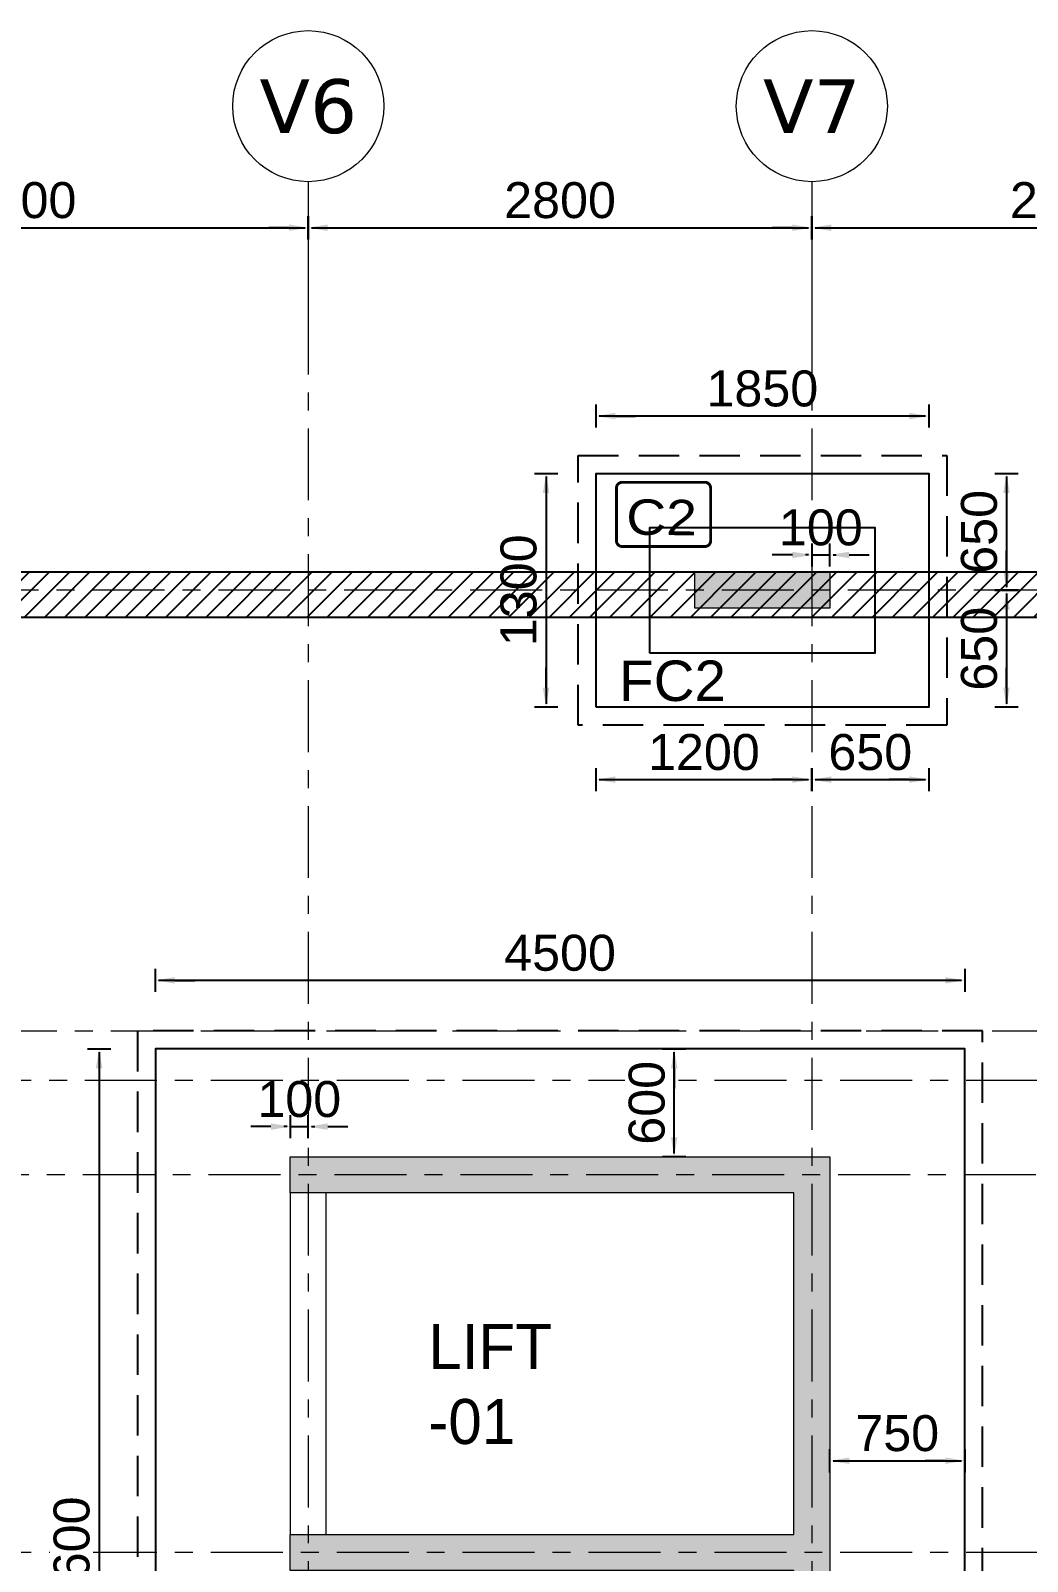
# Model space of a CAD drawing. Extents: x 1878645 to 3043969, y -1160829 to -603973.
# Drawn here: x 2124762 to 2130305, y -654417 to -645905 of the extents above; entities that cross this region are included whole.
import ezdxf
from ezdxf.enums import TextEntityAlignment as Align

# ---------------------------------------------------------------- set-up
doc = ezdxf.new("R2010")
doc.units = 0
doc.header["$LTSCALE"] = 100
doc.header["$PDMODE"] = 66
doc.linetypes.add('Grids', pattern=[7, 4, -1, 1, -1])
doc.linetypes.add('SCHidden', pattern=[0.375, 0.25, -0.125])
doc.layers.get('Defpoints').update_dxf_attribs({"lineweight": 0})
for name, color, linetype in [('A-ANNO-TEXT', 8, 'Continuous'), ('A-DIMN-100', 5, 'Continuous'), ('COMMENTS', 30, 'Continuous'), ('Dim', 3, 'Continuous'), ('Footing', 5, 'Continuous'), ('Footing Nos', 4, 'Continuous'), ('PCC', 2, 'Continuous'), ('RETAIN-WALL', 1, 'Continuous')]:
    doc.layers.add(name, color=color, linetype=linetype)
for name, color, linetype, lineweight in [('A-GRID', 8, 'Grids', 0), ('A-GRID-TAG', 3, 'Continuous', 0), ('A-WALL-BRCK', 7, 'Continuous', 0), ('ECO COL', 6, 'Continuous', 0), ('Eco_  CNO', 7, 'Continuous', 25)]:
    doc.layers.add(name, color=color, linetype=linetype, lineweight=lineweight)
doc.styles.add('ARIAL', font='arial.ttf')
doc.styles.add('DIM-1', font='ARIALN.TTF')
doc.styles.add('ITA', font='simplex.shx')
doc.styles.add('SC-BBS1', font='SansSerif')
doc.styles.get("Standard").update_dxf_attribs({"font": 'verdana.ttf'})
doc.dimstyles.new('A-150-DIM-EXT_MAIN(FT)', dxfattribs={"dimscale": 0, "dimtxt": 200, "dimasz": 18, "dimexe": 100, "dimexo": 100, "dimgap": 50, "dimtad": 1, "dimdec": 0, "dimdsep": 46, "dimtxsty": 'ARIAL', "dimblk": 'A3', "dimcen": 0.025, "dimse1": 1, "dimse2": 1, "dimclrd": 256, "dimclre": 256, "dimclrt": 7, "dimazin": 2, "dimtfac": 1, "dimtdec": 0, "dimtix": 1, "dimtmove": 2, "dimatfit": 3, "dimldrblk": 'WSA-DOT-100', "dimfxl": 1, "dimtolj": 1, "dimtzin": 0, "dimarcsym": 0})

# ---------------------------------------------------------------- blocks, each defined once
blk = doc.blocks.new('*U14')
at = {"layer": 'A-GRID-TAG', "color": 8, "linetype": 'Grids', "lineweight": 15}
for p, q in [((0, 8), (0, 4)), ((0, 4), (0, 0))]:
    blk.add_line(p, q, dxfattribs=at)
at = {"layer": 'A-GRID-TAG', "linetype": 'Continuous'}
blk.add_circle((0, 13), 5, dxfattribs=at)
at = {"layer": 'A-GRID-TAG', "color": 7}
blk.add_attdef('GN', text='', height=4, dxfattribs=at).set_placement((0, 13), align=Align.MIDDLE_CENTER)
blk = doc.blocks.new('A2')
at = {"layer": 'Dim', "linetype": 'ByBlock', "lineweight": -2, "extrusion": (0, 0, -1)}
blk.add_lwpolyline([(6, 0), (12.2, 0)], dxfattribs=at)
blk.add_solid([(6, -1), (0, 0), (6, 1)], dxfattribs=at)
blk = doc.blocks.new('A3')
at = {"layer": 'Dim', "linetype": 'ByBlock', "lineweight": -2}
blk.add_line((0, 3.59), (0, -3.59), dxfattribs=at)
blk.add_blockref('A2', (0, 0), dxfattribs=at)
blk = doc.blocks.new('*D456')
at = {"layer": 'Defpoints', "color": 0, "transparency": 16777216}
for p in [(2129206, -648821), (2129106, -648917.1), (2129206, -648917.1)]:
    blk.add_point(p, dxfattribs=at)
at = {"layer": 'Dim', "lineweight": -2, "transparency": 16777216}
for p, q in [((2129088, -648821), (2129070, -648821)), ((2129106, -648821), (2129206, -648821)), ((2129224, -648821), (2129242, -648821))]:
    blk.add_line(p, q, dxfattribs=at)
at = {"layer": 'Dim', "lineweight": -2, "transparency": 16777216, "xscale": 18, "yscale": 18, "zscale": 18}
blk.add_blockref('A3', (2129106, -648821), dxfattribs=at)
at = {"layer": 'Dim', "lineweight": -2, "transparency": 16777216, "xscale": 18, "yscale": 18, "zscale": 18, "rotation": 180}
blk.add_blockref('A3', (2129206, -648821), dxfattribs=at)
at = {"layer": 'Dim', "color": 7, "transparency": 16777216, "insert": (2129156, -648668.9), "char_height": 200, "attachment_point": 5, "style": 'ARIAL'}
blk.add_mtext('\\A1;100', dxfattribs=at)
blk = doc.blocks.new('WSA-DOT-100')
at = {"layer": 'A-DIMN-100', "color": 5}
for p, q in [((0, -200), (0, 200)), ((-200, 0), (200, 0))]:
    blk.add_line(p, q, dxfattribs=at)
at = {"layer": 'A-DIMN-100', "color": 1, "const_width": 60}
blk.add_lwpolyline([(-30, 0, 1), (30, 0, 1)], format="xyb", close=True, dxfattribs=at)
blk = doc.blocks.new('*D419')
at = {"layer": 'Defpoints', "color": 0, "transparency": 16777216}
for p in [(2123106, -646689.8), (2126306, -646703.8), (2126306, -647001.2)]:
    blk.add_point(p, dxfattribs=at)
at = {"layer": 'Dim', "lineweight": -2, "transparency": 16777216}
blk.add_line((2123124, -647001.2), (2126288, -647001.2), dxfattribs=at)
at = {"layer": 'Dim', "lineweight": -2, "transparency": 16777216, "xscale": 18, "yscale": 18, "zscale": 18, "rotation": 180}
blk.add_blockref('A3', (2123106, -647001.2), dxfattribs=at)
at = {"layer": 'Dim', "lineweight": -2, "transparency": 16777216, "xscale": 18, "yscale": 18, "zscale": 18}
blk.add_blockref('A3', (2126306, -647001.2), dxfattribs=at)
at = {"layer": 'Dim', "color": 7, "transparency": 16777216, "insert": (2124706, -646849), "char_height": 200, "attachment_point": 5, "style": 'ARIAL'}
blk.add_mtext('\\A1;3200', dxfattribs=at)
blk = doc.blocks.new('*D420')
at = {"layer": 'Defpoints', "color": 0, "transparency": 16777216}
for p in [(2126306, -646703.8), (2129106, -646703.8), (2129106, -647001.2)]:
    blk.add_point(p, dxfattribs=at)
at = {"layer": 'Dim', "lineweight": -2, "transparency": 16777216}
blk.add_line((2126324, -647001.2), (2129088, -647001.2), dxfattribs=at)
at = {"layer": 'Dim', "lineweight": -2, "transparency": 16777216, "xscale": 18, "yscale": 18, "zscale": 18, "rotation": 180}
blk.add_blockref('A3', (2126306, -647001.2), dxfattribs=at)
at = {"layer": 'Dim', "lineweight": -2, "transparency": 16777216, "xscale": 18, "yscale": 18, "zscale": 18}
blk.add_blockref('A3', (2129106, -647001.2), dxfattribs=at)
at = {"layer": 'Dim', "color": 7, "transparency": 16777216, "insert": (2127706, -646849), "char_height": 200, "attachment_point": 5, "style": 'ARIAL'}
blk.add_mtext('\\A1;2800', dxfattribs=at)
blk = doc.blocks.new('*D421')
at = {"layer": 'Defpoints', "color": 0, "transparency": 16777216}
for p in [(2129106, -646703.8), (2131931, -646720.1), (2131931, -647001.2)]:
    blk.add_point(p, dxfattribs=at)
at = {"layer": 'Dim', "lineweight": -2, "transparency": 16777216}
blk.add_line((2129124, -647001.2), (2131913, -647001.2), dxfattribs=at)
at = {"layer": 'Dim', "lineweight": -2, "transparency": 16777216, "xscale": 18, "yscale": 18, "zscale": 18, "rotation": 180}
blk.add_blockref('A3', (2129106, -647001.2), dxfattribs=at)
at = {"layer": 'Dim', "lineweight": -2, "transparency": 16777216, "xscale": 18, "yscale": 18, "zscale": 18}
blk.add_blockref('A3', (2131931, -647001.2), dxfattribs=at)
at = {"layer": 'Dim', "color": 7, "transparency": 16777216, "insert": (2130518.5, -646849), "char_height": 200, "attachment_point": 5, "style": 'ARIAL'}
blk.add_mtext('\\A1;2825', dxfattribs=at)
blk = doc.blocks.new('Co')
at = {"const_width": 0.75}
blk.add_lwpolyline([(-12.57, -7.17), (-12.57, 6.59, -0.414214), (-11.07, 8.09), (10.51, 8.09, -0.414214), (12.01, 6.59), (12.01, -7.17, -0.414214), (10.51, -8.67), (-11.07, -8.67, -0.414214)], format="xyb", close=True, dxfattribs=at)
at = {"style": 'ITA', "width": 0.669972}
blk.add_attdef('COL', text='', height=10.5, rotation=0.638, dxfattribs=at).set_placement((-9.93, -5.51), (8.49, -5.3), align=Align.FIT)
blk = doc.blocks.new('*D529')
at = {"layer": 'Defpoints', "color": 0, "transparency": 16777216}
for p in [(2125456, -651186.4), (2125456, -651567.4), (2129956, -651567.4)]:
    blk.add_point(p, dxfattribs=at)
at = {"layer": 'Dim', "lineweight": -2, "transparency": 16777216}
blk.add_line((2129938, -651186.4), (2125474, -651186.4), dxfattribs=at)
at = {"layer": 'Dim', "lineweight": -2, "transparency": 16777216, "xscale": 18, "yscale": 18, "zscale": 18, "rotation": 180}
blk.add_blockref('A3', (2125456, -651186.4), dxfattribs=at)
at = {"layer": 'Dim', "lineweight": -2, "transparency": 16777216, "xscale": 18, "yscale": 18, "zscale": 18}
blk.add_blockref('A3', (2129956, -651186.4), dxfattribs=at)
at = {"layer": 'Dim', "color": 7, "transparency": 16777216, "insert": (2127706, -651034.3), "char_height": 200, "attachment_point": 5, "style": 'ARIAL', "bg_fill": 3, "box_fill_scale": 1.1, "bg_fill_color": 257, "bg_fill_transparency": 0}
blk.add_mtext('\\A1;4500', dxfattribs=at)
blk = doc.blocks.new('*D530')
at = {"layer": 'Defpoints', "color": 0, "transparency": 16777216}
for p in [(2125456, -651567.4), (2125143, -657167.4), (2125456, -657167.4)]:
    blk.add_point(p, dxfattribs=at)
at = {"layer": 'Dim', "lineweight": -2, "transparency": 16777216}
blk.add_line((2125143, -651585.4), (2125143, -657149.4), dxfattribs=at)
at = {"layer": 'Dim', "lineweight": -2, "transparency": 16777216, "xscale": 18, "yscale": 18, "zscale": 18}
for p, rotation in [((2125143, -651567.4), 90), ((2125143, -657167.4), 270)]:
    blk.add_blockref('A3', p, dxfattribs=dict(at, rotation=rotation))
at = {"layer": 'Dim', "color": 7, "transparency": 16777216, "insert": (2124990.9, -654367.4), "char_height": 200, "attachment_point": 5, "rotation": 90, "style": 'ARIAL', "bg_fill": 3, "box_fill_scale": 1.1, "bg_fill_color": 257, "bg_fill_transparency": 0}
blk.add_mtext('\\A1;5600', dxfattribs=at)
blk = doc.blocks.new('*D554')
at = {"layer": 'Defpoints', "color": 0, "transparency": 16777216}
for p in [(2127906, -648048.3), (2127906, -648367.4), (2129756, -648367.4)]:
    blk.add_point(p, dxfattribs=at)
at = {"layer": 'Dim', "lineweight": -2, "transparency": 16777216}
blk.add_line((2129738, -648048.3), (2127924, -648048.3), dxfattribs=at)
at = {"layer": 'Dim', "lineweight": -2, "transparency": 16777216, "xscale": 18, "yscale": 18, "zscale": 18, "rotation": 180}
blk.add_blockref('A3', (2127906, -648048.3), dxfattribs=at)
at = {"layer": 'Dim', "lineweight": -2, "transparency": 16777216, "xscale": 18, "yscale": 18, "zscale": 18}
blk.add_blockref('A3', (2129756, -648048.3), dxfattribs=at)
at = {"layer": 'Dim', "color": 7, "transparency": 16777216, "insert": (2128831, -647896.2), "char_height": 200, "attachment_point": 5, "style": 'ARIAL'}
blk.add_mtext('\\A1;1850', dxfattribs=at)
blk = doc.blocks.new('*D555')
at = {"layer": 'Defpoints', "color": 0, "transparency": 16777216}
for p in [(2127906, -648367.4), (2127628.4, -649667.4), (2127906, -649667.4)]:
    blk.add_point(p, dxfattribs=at)
at = {"layer": 'Dim', "lineweight": -2, "transparency": 16777216}
blk.add_line((2127628.4, -648385.4), (2127628.4, -649649.4), dxfattribs=at)
at = {"layer": 'Dim', "lineweight": -2, "transparency": 16777216, "xscale": 18, "yscale": 18, "zscale": 18}
for p, rotation in [((2127628.4, -648367.4), 90), ((2127628.4, -649667.4), 270)]:
    blk.add_blockref('A3', p, dxfattribs=dict(at, rotation=rotation))
at = {"layer": 'Dim', "color": 7, "transparency": 16777216, "insert": (2127476.2, -649017.4), "char_height": 200, "attachment_point": 5, "rotation": 90, "style": 'ARIAL'}
blk.add_mtext('\\A1;1300', dxfattribs=at)
blk = doc.blocks.new('*D556')
at = {"layer": 'Defpoints', "color": 0, "transparency": 16777216}
for p in [(2129756, -648367.4), (2129756, -649017.5), (2130188.8, -649017.5)]:
    blk.add_point(p, dxfattribs=at)
at = {"layer": 'Dim', "lineweight": -2, "transparency": 16777216}
blk.add_line((2130188.8, -648385.4), (2130188.8, -648999.5), dxfattribs=at)
at = {"layer": 'Dim', "lineweight": -2, "transparency": 16777216, "xscale": 18, "yscale": 18, "zscale": 18}
for p, rotation in [((2130188.8, -648367.4), 90), ((2130188.8, -649017.5), 270)]:
    blk.add_blockref('A3', p, dxfattribs=dict(at, rotation=rotation))
at = {"layer": 'Dim', "color": 7, "transparency": 16777216, "insert": (2130036.7, -648692.4), "char_height": 200, "attachment_point": 5, "rotation": 90, "style": 'ARIAL'}
blk.add_mtext('\\A1;650', dxfattribs=at)
blk = doc.blocks.new('*D557')
at = {"layer": 'Defpoints', "color": 0, "transparency": 16777216}
for p in [(2129756, -649017.5), (2129756, -649667.4), (2130188.8, -649667.4)]:
    blk.add_point(p, dxfattribs=at)
at = {"layer": 'Dim', "lineweight": -2, "transparency": 16777216}
blk.add_line((2130188.8, -649035.5), (2130188.8, -649649.4), dxfattribs=at)
at = {"layer": 'Dim', "lineweight": -2, "transparency": 16777216, "xscale": 18, "yscale": 18, "zscale": 18}
for p, rotation in [((2130188.8, -649017.5), 90), ((2130188.8, -649667.4), 270)]:
    blk.add_blockref('A3', p, dxfattribs=dict(at, rotation=rotation))
at = {"layer": 'Dim', "color": 7, "transparency": 16777216, "insert": (2130036.7, -649342.4), "char_height": 200, "attachment_point": 5, "rotation": 90, "style": 'ARIAL'}
blk.add_mtext('\\A1;650', dxfattribs=at)
blk = doc.blocks.new('*D558')
at = {"layer": 'Defpoints', "color": 0, "transparency": 16777216}
for p in [(2127906, -649667.4), (2129106, -649667.4), (2129106, -650070.2)]:
    blk.add_point(p, dxfattribs=at)
at = {"layer": 'Dim', "lineweight": -2, "transparency": 16777216}
blk.add_line((2127924, -650070.2), (2129088, -650070.2), dxfattribs=at)
at = {"layer": 'Dim', "lineweight": -2, "transparency": 16777216, "xscale": 18, "yscale": 18, "zscale": 18, "rotation": 180}
blk.add_blockref('A3', (2127906, -650070.2), dxfattribs=at)
at = {"layer": 'Dim', "lineweight": -2, "transparency": 16777216, "xscale": 18, "yscale": 18, "zscale": 18}
blk.add_blockref('A3', (2129106, -650070.2), dxfattribs=at)
at = {"layer": 'Dim', "color": 7, "transparency": 16777216, "insert": (2128506, -649918.1), "char_height": 200, "attachment_point": 5, "style": 'ARIAL'}
blk.add_mtext('\\A1;1200', dxfattribs=at)
blk = doc.blocks.new('*D559')
at = {"layer": 'Defpoints', "color": 0, "transparency": 16777216}
for p in [(2129106, -649667.4), (2129756, -649667.4), (2129756, -650070.2)]:
    blk.add_point(p, dxfattribs=at)
at = {"layer": 'Dim', "lineweight": -2, "transparency": 16777216}
blk.add_line((2129124, -650070.2), (2129738, -650070.2), dxfattribs=at)
at = {"layer": 'Dim', "lineweight": -2, "transparency": 16777216, "xscale": 18, "yscale": 18, "zscale": 18, "rotation": 180}
blk.add_blockref('A3', (2129106, -650070.2), dxfattribs=at)
at = {"layer": 'Dim', "lineweight": -2, "transparency": 16777216, "xscale": 18, "yscale": 18, "zscale": 18}
blk.add_blockref('A3', (2129756, -650070.2), dxfattribs=at)
at = {"layer": 'Dim', "color": 7, "transparency": 16777216, "insert": (2129431, -649918.1), "char_height": 200, "attachment_point": 5, "style": 'ARIAL'}
blk.add_mtext('\\A1;650', dxfattribs=at)
blk = doc.blocks.new('*D584')
at = {"layer": 'Defpoints', "color": 0, "transparency": 16777216}
for p in [(2126306, -651999.8), (2126206, -652167.4), (2126306, -652167.4)]:
    blk.add_point(p, dxfattribs=at)
at = {"layer": 'Dim', "lineweight": -2, "transparency": 16777216}
for p, q in [((2126188, -651999.8), (2126170, -651999.8)), ((2126206, -651999.8), (2126306, -651999.8)), ((2126324, -651999.8), (2126342, -651999.8))]:
    blk.add_line(p, q, dxfattribs=at)
at = {"layer": 'Dim', "lineweight": -2, "transparency": 16777216, "xscale": 18, "yscale": 18, "zscale": 18}
blk.add_blockref('A3', (2126206, -651999.8), dxfattribs=at)
at = {"layer": 'Dim', "lineweight": -2, "transparency": 16777216, "xscale": 18, "yscale": 18, "zscale": 18, "rotation": 180}
blk.add_blockref('A3', (2126306, -651999.8), dxfattribs=at)
at = {"layer": 'Dim', "color": 7, "transparency": 16777216, "insert": (2126256, -651847.7), "char_height": 200, "attachment_point": 5, "style": 'ARIAL'}
blk.add_mtext('\\A1;100', dxfattribs=at)
blk = doc.blocks.new('*D585')
at = {"layer": 'Defpoints', "color": 0, "transparency": 16777216}
for p in [(2129206, -653833.3), (2129956, -653833.3), (2129956, -653857.7)]:
    blk.add_point(p, dxfattribs=at)
at = {"layer": 'Dim', "lineweight": -2, "transparency": 16777216}
blk.add_line((2129224, -653857.7), (2129938, -653857.7), dxfattribs=at)
at = {"layer": 'Dim', "lineweight": -2, "transparency": 16777216, "xscale": 18, "yscale": 18, "zscale": 18, "rotation": 180}
blk.add_blockref('A3', (2129206, -653857.7), dxfattribs=at)
at = {"layer": 'Dim', "lineweight": -2, "transparency": 16777216, "xscale": 18, "yscale": 18, "zscale": 18}
blk.add_blockref('A3', (2129956, -653857.7), dxfattribs=at)
at = {"layer": 'Dim', "color": 7, "transparency": 16777216, "insert": (2129581, -653705.6), "char_height": 200, "attachment_point": 5, "style": 'ARIAL'}
blk.add_mtext('\\A1;750', dxfattribs=at)
blk = doc.blocks.new('*D847')
at = {"layer": 'Defpoints', "color": 0, "transparency": 16777216}
for p in [(2128340.9, -651567.4), (2129206, -651567.4), (2129206, -652167.4)]:
    blk.add_point(p, dxfattribs=at)
at = {"layer": 'Dim', "lineweight": -2, "transparency": 16777216}
blk.add_line((2128340.9, -652149.4), (2128340.9, -651585.4), dxfattribs=at)
at = {"layer": 'Dim', "lineweight": -2, "transparency": 16777216, "xscale": 18, "yscale": 18, "zscale": 18}
for p, rotation in [((2128340.9, -651567.4), 90), ((2128340.9, -652167.4), 270)]:
    blk.add_blockref('A3', p, dxfattribs=dict(at, rotation=rotation))
at = {"layer": 'Dim', "color": 7, "transparency": 16777216, "insert": (2128188.8, -651867.4), "char_height": 200, "attachment_point": 5, "rotation": 90, "style": 'ARIAL', "bg_fill": 3, "box_fill_scale": 1.1, "bg_fill_color": 257, "bg_fill_transparency": 0}
blk.add_mtext('\\A1;600', dxfattribs=at)
blk = doc.blocks.new('G$C92EAE22F')
at = {"layer": 'RETAIN-WALL', "lineweight": -3}
h = blk.add_hatch(dxfattribs=at)
h.set_pattern_fill('ANSI31', color=11, scale=25)
h.set_pattern_definition([(45, (-2234185.81, 595374.29), (-56.1266008, 56.1266008), [])])
edge = h.paths.add_edge_path()
edge.add_line((33122.7, 0.3), (33122.7, 250))
edge.add_line((33122.7, 250), (222.7, 250))
edge.add_line((222.7, 250), (222.7, 16250.3))
edge.add_line((222.7, 16250.3), (5522.7, 16250.3))
edge.add_line((5522.7, 16250.3), (5522.7, 25850.3))
edge.add_line((5522.7, 25850.3), (28572.7, 25850.3))
edge.add_line((28572.7, 25850.3), (28572.7, 28300.3))
edge.add_line((28572.7, 28300.3), (61172.7, 28300.3))
edge.add_line((61172.7, 28300.3), (61172.7, 250.6))
edge.add_line((61172.7, 250.6), (50722.7, 249.8))
edge.add_line((50722.7, 249.8), (50722.7, -0.2))
edge.add_line((50722.7, -0.2), (61422.7, 0.6))
edge.add_line((61422.7, 0.6), (61422.7, 28550.3))
edge.add_line((61422.7, 28550.3), (28322.7, 28550.3))
edge.add_line((28322.7, 28550.3), (28322.7, 26100.3))
edge.add_line((28322.7, 26100.3), (5272.7, 26100.3))
edge.add_line((5272.7, 26100.3), (5272.7, 16500.3))
edge.add_line((5272.7, 16500.3), (-27.3, 16500.3))
edge.add_line((-27.3, 16500.3), (-27.3, 0))
edge.add_line((-27.3, 0), (33122.7, 0))
blk.add_lwpolyline([(33122.7, 0.3), (33122.7, 250), (222.7, 250), (222.7, 16250.3), (5522.7, 16250.3), (5522.7, 25850.3), (28572.7, 25850.3), (28572.7, 28300.3), (61172.7, 28300.3), (61172.7, 250.6), (50722.7, 250), (50722.7, 0), (61422.7, 0.6), (61422.7, 28550.3), (28322.7, 28550.3), (28322.7, 26100.3), (5272.7, 26100.3), (5272.7, 16500.3), (-27.3, 16500.3), (-27.3, 0), (33122.7, 0)], dxfattribs=at)

msp = doc.modelspace()

# ---------------------------------------------------------------- hatches: boundary and pattern name
at = {"layer": 'ECO COL'}
h = msp.add_hatch(color=256, dxfattribs=at)
h.dxf.hatch_style = 1
h.paths.add_polyline_path([(2128456.01882, -648917.43132), (2128456.01882, -649117.44013), (2129206.01882, -649117.44013), (2129206.01882, -648917.43132)])
h = msp.add_hatch(color=256, dxfattribs=at)
h.dxf.hatch_style = 1
h.paths.add_polyline_path([(2126206.01882, -652167.43425), (2126206.01882, -652367.43425), (2129006.01882, -652367.43425), (2129006.01882, -654267.43425), (2126206.01882, -654267.43425), (2126206.01882, -654467.43425), (2129006.01882, -654467.43425), (2129006.01882, -656367.43425), (2126206.01882, -656367.43425), (2126206.01882, -656567.43425), (2129206.01882, -656567.43425), (2129206.01882, -652167.43425)])

# ---------------------------------------------------------------- linework, layer by layer
at = {"layer": 'A-GRID'}
for p, q in [((2126306.02485, -647417.03522), (2126306.02485, -682739.87014)), ((2129106.01882, -647417.03522), (2129106.01882, -682739.87014)), ((2157706.18259, -649017.45335), (2115388.08092, -649017.45335)), ((2119608.17556, -651467.43572), (2157706.18259, -651467.43572)), ((2158364.42469, -651742.45335), (2088240.36157, -651742.45335)), ((2159052.00469, -652267.43425), (2088240.36157, -652267.43425)), ((2158364.42469, -654367.43425), (2088240.36157, -654367.43425))]:
    msp.add_line(p, q, dxfattribs=at)
at = {"layer": 'A-WALL-BRCK'}
msp.add_lwpolyline([(2126406.01882, -652367.43425), (2126206.01882, -652367.43425), (2126206.01882, -654267.43425), (2126406.01882, -654267.43425)], close=True, dxfattribs=at)
at = {"layer": 'ECO COL', "color": 4, "elevation": 0}
msp.add_lwpolyline([(2128456.01882, -648917.43132), (2129206.01882, -648917.43132), (2129206.01882, -649117.44013), (2128456.01882, -649117.44013)], close=True, dxfattribs=at)
at = {"layer": 'ECO COL', "color": 4}
msp.add_lwpolyline([(2126206.01882, -652167.43425), (2129206.01882, -652167.43425), (2129206.01882, -656567.43425), (2126206.01882, -656567.43425), (2126206.01882, -656367.43425), (2129006.01882, -656367.43425), (2129006.01882, -654467.43425), (2126206.01882, -654467.43425), (2126206.01882, -654267.43425), (2129006.01882, -654267.43425), (2129006.01882, -652367.43425), (2126206.01882, -652367.43425), (2126206.01882, -652167.43425)], dxfattribs=at)
at = {"layer": 'Footing', "elevation": 0}
for points in [[(2127906.01882, -649667.44013), (2127906.01882, -648367.44013), (2129756.01882, -648367.44013), (2129756.01882, -649667.44013)], [(2128206.01882, -649367.44013), (2128206.01882, -648667.44013), (2129456.01882, -648667.44013), (2129456.01882, -649367.44013)]]:
    msp.add_lwpolyline(points, close=True, dxfattribs=at)
at = {"layer": 'Footing'}
msp.add_lwpolyline([(2125456.01882, -657167.43425), (2129956.01882, -657167.43425), (2129956.01882, -651567.43425), (2125456.01882, -651567.43425)], close=True, dxfattribs=at)
at = {"layer": 'PCC', "linetype": 'SCHidden', "ltscale": 9, "elevation": 0}
msp.add_lwpolyline([(2127806.01882, -649767.44013), (2127806.01882, -648267.44013), (2129856.01882, -648267.44013), (2129856.01882, -649767.44013)], close=True, dxfattribs=at)

# ---------------------------------------------------------------- block references
at = {"layer": 'A-GRID'}
ref = msp.add_blockref('*U14', (2126306.02485, -647417.03522), dxfattribs=dict(at, xscale=84, yscale=84, zscale=84, rotation=359.9999999999861))
ref.add_attrib('GN', 'V6', dxfattribs={"layer": 'A-GRID-TAG', "color": 7, "height": 300, "rotation": 360}).set_placement((2126306.02485, -646325.03522), align=Align.MIDDLE_CENTER)
ref = msp.add_blockref('*U14', (2129106.01882, -647417.03522), dxfattribs=dict(at, xscale=84, yscale=84, zscale=84, rotation=359.9999999999861))
ref.add_attrib('GN', 'V7', dxfattribs={"layer": 'A-GRID-TAG', "color": 7, "height": 300, "rotation": 360}).set_placement((2129106.01882, -646325.03522), align=Align.MIDDLE_CENTER)
at = {"layer": 'Eco_  CNO'}
ref = msp.add_blockref('Co', (2128287.44962, -648601.40813), dxfattribs=dict(at, xscale=-21.30803341128, yscale=21.30803341128, zscale=15.2200238652, rotation=179.9999999999787))
ref.add_attrib('COL', 'C2', dxfattribs={"layer": '0', "height": 196.886229, "rotation": 359.361957392, "style": 'ARIAL', "width": 1.11656}).set_placement((2128073.27011, -648707.78811), (2128465.83012, -648712.15982), align=Align.FIT)

# ---------------------------------------------------------------- texts
at = {"layer": 'A-ANNO-TEXT', "insert": (2126973.47366, -653097.801), "char_height": 250, "width": 1157.6203655, "attachment_point": 1, "style": 'DIM-1'}
msp.add_mtext('{\\fCentury Gothic|b0|i0|c0|p34;LIFT -01}', dxfattribs=at)
at = {"layer": 'Footing Nos', "style": 'SC-BBS1'}
msp.add_text('FC2', height=225, dxfattribs=at).set_placement((2128034.8813, -649407.93471), align=Align.TOP_LEFT)

# ---------------------------------------------------------------- dimensions: what is measured, and where the dimension line sits
at = {"layer": 'Dim'}
for base, p1, p2, picture, middle in [((2126306.02485, -647001.15666), (2123106.01882, -646689.79733), (2126306.02485, -646703.82204), '*D419', (2124706.02183, -646848.97385)), ((2129106.01882, -647001.15666), (2126306.02485, -646703.82204), (2129106.01882, -646703.82204), '*D420', (2127706.02183, -646849.04207)), ((2131931.01882, -647001.15666), (2129106.01882, -646703.82204), (2131931.01882, -646720.12984), '*D421', (2130518.51882, -646849.04207)), ((2127906.01882, -648048.34249), (2129756.01882, -648367.44013), (2127906.01882, -648367.44013), '*D554', (2128831.01882, -647896.22789)), ((2129206.01882, -648821.00541), (2129106.01882, -648917.05254), (2129206.01882, -648917.05006), '*D456', (2129156.01882, -648668.89081)), ((2129106.01882, -650070.186), (2127906.01882, -649667.44013), (2129106.01882, -649667.44013), '*D558', (2128506.01882, -649918.0714)), ((2129756.01882, -650070.186), (2129106.01882, -649667.44013), (2129756.01882, -649667.44013), '*D559', (2129431.01882, -649918.0714)), ((2126306.02485, -651999.80328), (2126206.01882, -652167.43132), (2126306.02485, -652167.43132), '*D584', (2126256.02183, -651847.68869)), ((2129956.01882, -653857.74894), (2129206.01882, -653833.26648), (2129956.01882, -653833.26648), '*D585', (2129581.01882, -653705.63434))]:
    dim = msp.add_linear_dim(base=base, p1=p1, p2=p2, dimstyle='A-150-DIM-EXT_MAIN(FT)', override={"dimscale": 1}, dxfattribs=at)
    dim.commit()
    dim.dimension.update_dxf_attribs({"geometry": picture, "text_midpoint": middle})
for base, p1, p2, picture, middle in [((2127628.37856, -649667.44013), (2127906.01882, -648367.44013), (2127906.01882, -649667.44013), '*D555', (2127476.19575, -649017.44013)), ((2130188.83629, -649017.45335), (2129756.01882, -648367.44013), (2129756.01882, -649017.45335), '*D556', (2130036.72169, -648692.44674)), ((2130188.8368, -649667.44013), (2129756.01882, -649017.45335), (2129756.01882, -649667.44013), '*D557', (2130036.72221, -649342.44674))]:
    dim = msp.add_linear_dim(base=base, p1=p1, p2=p2, angle=90, dimstyle='A-150-DIM-EXT_MAIN(FT)', override={"dimscale": 1}, dxfattribs=at)
    dim.commit()
    dim.dimension.update_dxf_attribs({"geometry": picture, "text_midpoint": middle})

# ---------------------------------------------------------------- next in the draw order: dimensions: what is measured, and where the dimension line sits
dim = msp.add_linear_dim(base=(2125456.01882, -651186.37548), p1=(2129956.01882, -651567.43425), p2=(2125456.01882, -651567.43425), dimstyle='A-150-DIM-EXT_MAIN(FT)', override={"dimscale": 1, "dimtfill": 1, "dimarcsym": 1}, dxfattribs=at)
dim.commit()
dim.dimension.update_dxf_attribs({"geometry": '*D529', "text_midpoint": (2127706.01882, -651034.26088)})

# ---------------------------------------------------------------- next in the draw order: dimensions: what is measured, and where the dimension line sits
dim = msp.add_linear_dim(base=(2125142.99871, -657167.43425), p1=(2125456.01882, -651567.43425), p2=(2125456.01882, -657167.43425), angle=90, dimstyle='A-150-DIM-EXT_MAIN(FT)', override={"dimscale": 1, "dimtfill": 1, "dimarcsym": 1}, dxfattribs=at)
dim.commit()
dim.dimension.update_dxf_attribs({"geometry": '*D530', "text_midpoint": (2124990.88412, -654367.43425)})

# ---------------------------------------------------------------- next in the draw order: linework, layer by layer
at = {"layer": 'PCC', "linetype": 'SCHidden', "ltscale": 9}
msp.add_lwpolyline([(2125356.01882, -657267.43425), (2130056.01882, -657267.43425), (2130056.01882, -651467.43425), (2125356.01882, -651467.43425)], close=True, dxfattribs=at)

# ---------------------------------------------------------------- next in the draw order: dimensions: what is measured, and where the dimension line sits
at = {"layer": 'Dim'}
dim = msp.add_linear_dim(base=(2128340.94102, -651567.43425), p1=(2129206.01882, -652167.43425), p2=(2129206.01882, -651567.43425), angle=90, dimstyle='A-150-DIM-EXT_MAIN(FT)', override={"dimscale": 1, "dimtfill": 1, "dimarcsym": 1}, dxfattribs=at)
dim.commit()
dim.dimension.update_dxf_attribs({"geometry": '*D847', "text_midpoint": (2128188.82643, -651867.43425)})

# ---------------------------------------------------------------- next in the draw order: block references
at = {"layer": 'COMMENTS'}
msp.add_blockref('G$C92EAE22F', (2090083.27986, -677467.43425), dxfattribs=at)

doc.saveas('drawing.dxf')
